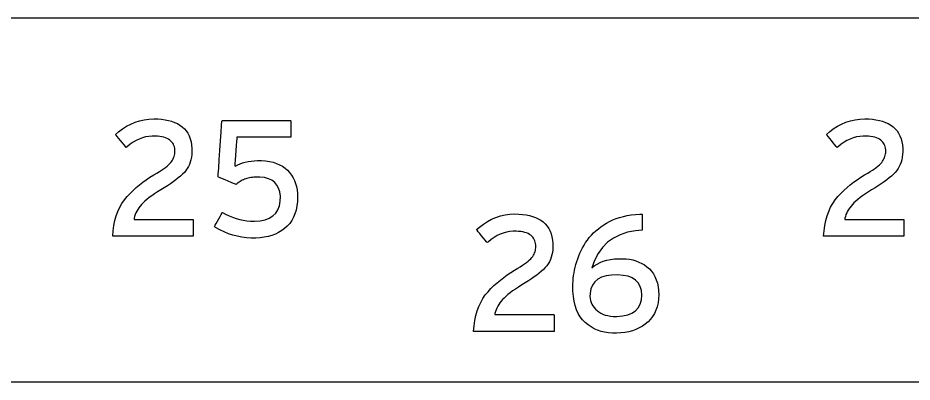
# Model space of a CAD drawing. Extents: x 1 to 47.7, y 0.2 to 35.
# Drawn here: x 34.609 to 35.36, y 10.665 to 10.971 of the extents above; entities that cross this region are included whole.
import ezdxf

# ---------------------------------------------------------------- set-up
doc = ezdxf.new("R2010")
doc.units = 0
doc.header["$MEASUREMENT"] = 0
for name, color, linetype in [('5_1___24__TARGET_LEDS___12', 7, 'CONTINUOUS'), ('6_1__EMPTY_IO_BOARD_POSITI', 7, 'CONTINUOUS'), ('6_2___8__INDEPENDENT_INPUT', 7, 'CONTINUOUS'), ('6_3___8__OPTOISO_INDEPENDE', 7, 'CONTINUOUS'), ('6_4___24__OPTOISO_INDEPEND', 7, 'CONTINUOUS'), ('6_5___8__INDEPENDENT_INPUT', 7, 'CONTINUOUS'), ('6_6___8__INDEPENDENT_INPUT', 7, 'CONTINUOUS'), ('6_7___8__OPTOISO_INDEPENDE', 7, 'CONTINUOUS'), ('6_8___8__OPTOISO_INDEPENDE', 7, 'CONTINUOUS'), ('7_0_____DWG', 7, 'CONTINUOUS')]:
    doc.layers.add(name, color=color, linetype=linetype)

msp = doc.modelspace()

# ---------------------------------------------------------------- linework, layer by layer
at = {"layer": '5_1___24__TARGET_LEDS___12'}
msp.add_lwpolyline([(34.4885, 10.9711), (34.7798, 10.9711), (35.07111, 10.9711), (35.35886, 10.9711), (35.50028, 10.9711), (35.63948, 10.9711), (35.776, 10.9711), (35.90941, 10.9711), (36.03925, 10.9711), (36.16509, 10.9711)], dxfattribs=at)
at = {"layer": '6_1__EMPTY_IO_BOARD_POSITI'}
msp.add_lwpolyline([(36.17581, 10.97086), (36.08833, 10.97086), (35.99879, 10.97086), (35.90735, 10.97086), (35.71937, 10.97086), (35.52563, 10.97086), (35.32733, 10.97086), (35.12572, 10.97086), (34.71742, 10.97086), (34.31051, 10.97086)], dxfattribs=at)
at = {"layer": '6_2___8__INDEPENDENT_INPUT'}
msp.add_lwpolyline([(34.4885, 10.9711), (34.7798, 10.9711), (35.07111, 10.9711), (35.35886, 10.9711), (35.50028, 10.9711), (35.63948, 10.9711), (35.776, 10.9711), (35.90941, 10.9711), (36.03925, 10.9711), (36.16509, 10.9711)], dxfattribs=at)
at = {"layer": '6_3___8__OPTOISO_INDEPENDE'}
msp.add_lwpolyline([(34.4885, 10.9711), (34.7798, 10.9711), (35.07111, 10.9711), (35.35886, 10.9711), (35.50028, 10.9711), (35.63948, 10.9711), (35.776, 10.9711), (35.90941, 10.9711), (36.03925, 10.9711), (36.16509, 10.9711)], dxfattribs=at)
at = {"layer": '6_4___24__OPTOISO_INDEPEND'}
msp.add_lwpolyline([(34.4885, 10.9711), (34.7798, 10.9711), (35.07111, 10.9711), (35.35886, 10.9711), (35.50028, 10.9711), (35.63948, 10.9711), (35.776, 10.9711), (35.90941, 10.9711), (36.03925, 10.9711), (36.16509, 10.9711)], dxfattribs=at)
at = {"layer": '6_5___8__INDEPENDENT_INPUT'}
msp.add_lwpolyline([(34.4885, 10.9711), (34.7798, 10.9711), (35.07111, 10.9711), (35.35886, 10.9711), (35.50028, 10.9711), (35.63948, 10.9711), (35.776, 10.9711), (35.90941, 10.9711), (36.03925, 10.9711), (36.16509, 10.9711)], dxfattribs=at)
at = {"layer": '6_6___8__INDEPENDENT_INPUT'}
msp.add_lwpolyline([(34.4885, 10.9711), (34.7798, 10.9711), (35.07111, 10.9711), (35.35886, 10.9711), (35.50028, 10.9711), (35.63948, 10.9711), (35.776, 10.9711), (35.90941, 10.9711), (36.03925, 10.9711), (36.16509, 10.9711)], dxfattribs=at)
at = {"layer": '6_7___8__OPTOISO_INDEPENDE'}
msp.add_lwpolyline([(34.4885, 10.9711), (34.7798, 10.9711), (35.07111, 10.9711), (35.35886, 10.9711), (35.50028, 10.9711), (35.63948, 10.9711), (35.776, 10.9711), (35.90941, 10.9711), (36.03925, 10.9711), (36.16509, 10.9711)], dxfattribs=at)
at = {"layer": '6_8___8__OPTOISO_INDEPENDE'}
msp.add_lwpolyline([(34.4885, 10.9711), (34.7798, 10.9711), (35.07111, 10.9711), (35.35886, 10.9711), (35.50028, 10.9711), (35.63948, 10.9711), (35.776, 10.9711), (35.90941, 10.9711), (36.03925, 10.9711), (36.16509, 10.9711)], dxfattribs=at)
at = {"layer": '7_0_____DWG'}
for points in [[(34.68901, 10.78748), (34.68941, 10.79214), (34.69004, 10.79656), (34.69091, 10.80075), (34.69202, 10.80469), (34.69337, 10.8084), (34.69495, 10.81187), (34.69676, 10.81511), (34.69882, 10.8181), (34.7011, 10.82085), (34.70354, 10.82345), (34.70608, 10.82595), (34.70871, 10.82835), (34.71145, 10.83067), (34.71429, 10.83289), (34.71723, 10.83501), (34.72027, 10.83704), (34.72342, 10.83898), (34.72616, 10.84059), (34.72819, 10.84185), (34.73006, 10.84307), (34.73177, 10.84425), (34.73331, 10.84539), (34.7347, 10.84649), (34.73592, 10.84755), (34.73698, 10.84857), (34.73788, 10.84954), (34.73859, 10.8505), (34.7392, 10.85148), (34.73973, 10.85248), (34.74018, 10.8535), (34.74055, 10.85453), (34.74084, 10.85558), (34.74105, 10.85664), (34.74117, 10.85773), (34.74122, 10.85883), (34.74118, 10.86014), (34.74104, 10.8614), (34.74078, 10.8626), (34.74043, 10.86373), (34.73996, 10.86479), (34.73939, 10.86578), (34.73872, 10.8667), (34.73794, 10.86755), (34.73705, 10.86834), (34.73599, 10.86907), (34.73478, 10.86972), (34.73344, 10.87027), (34.73196, 10.87074), (34.73033, 10.87111), (34.72856, 10.8714), (34.72665, 10.87159), (34.7246, 10.8717), (34.72219, 10.87168), (34.71935, 10.87142), (34.71658, 10.87092), (34.71388, 10.87019), (34.71125, 10.86921), (34.70869, 10.868), (34.70621, 10.86655), (34.7038, 10.86486), (34.70146, 10.86293), (34.70034, 10.86213), (34.69969, 10.86292), (34.69859, 10.86427), (34.6972, 10.86598), (34.69568, 10.86785), (34.69418, 10.86969), (34.69287, 10.8713), (34.69191, 10.87248), (34.69145, 10.87305), (34.6939, 10.87525), (34.69719, 10.87777), (34.70059, 10.87996), (34.70412, 10.88182), (34.70777, 10.88336), (34.71155, 10.88456), (34.71544, 10.88544), (34.71946, 10.886), (34.72361, 10.88622), (34.72692, 10.88614), (34.73007, 10.88589), (34.73304, 10.88548), (34.73586, 10.8849), (34.7385, 10.88415), (34.74098, 10.88324), (34.74329, 10.88216), (34.74544, 10.88092), (34.74741, 10.8795), (34.74918, 10.87786), (34.75074, 10.87603), (34.75208, 10.87403), (34.75321, 10.87186), (34.75412, 10.8695), (34.75481, 10.86697), (34.75528, 10.86426), (34.75554, 10.86137), (34.75557, 10.8586), (34.75544, 10.85623), (34.75516, 10.85396), (34.75474, 10.85181), (34.75417, 10.84976), (34.75346, 10.84783), (34.75261, 10.846), (34.75162, 10.84429), (34.75048, 10.84268), (34.74915, 10.84116), (34.74764, 10.83962), (34.74595, 10.83806), (34.7441, 10.83648), (34.74207, 10.83489), (34.73988, 10.83327), (34.73751, 10.83164), (34.73498, 10.82999), (34.73227, 10.82831), (34.72937, 10.82654), (34.72664, 10.8248), (34.72412, 10.82312), (34.7218, 10.8215), (34.71968, 10.81993), (34.71776, 10.81842), (34.71605, 10.81695), (34.71455, 10.81555), (34.71324, 10.81419), (34.71208, 10.81282), (34.71102, 10.81142), (34.71007, 10.81001), (34.70923, 10.80857), (34.70849, 10.80711), (34.70785, 10.80563), (34.70733, 10.80413), (34.7069, 10.80261), (34.70689, 10.80158), (34.70978, 10.80158), (34.71537, 10.80158), (34.72279, 10.80158), (34.73113, 10.80158), (34.73953, 10.80158), (34.74709, 10.80158), (34.75293, 10.80158), (34.75617, 10.80158), (34.75654, 10.80142), (34.75654, 10.80041), (34.75654, 10.79869), (34.75654, 10.79652), (34.75654, 10.79413), (34.75654, 10.79179), (34.75654, 10.78974), (34.75654, 10.78823), (34.75654, 10.78751), (34.75504, 10.78748), (34.74935, 10.78748), (34.74053, 10.78748), (34.72978, 10.78748), (34.7183, 10.78748), (34.70728, 10.78748), (34.69793, 10.78748), (34.69144, 10.78748)], [(34.84422, 10.82048), (34.84407, 10.81659), (34.84365, 10.81293), (34.84296, 10.80951), (34.84202, 10.80632), (34.84081, 10.80338), (34.83935, 10.80067), (34.83762, 10.7982), (34.83563, 10.79596), (34.83339, 10.79397), (34.83096, 10.7922), (34.82836, 10.79065), (34.82559, 10.78931), (34.82265, 10.7882), (34.81954, 10.78731), (34.81626, 10.78664), (34.8128, 10.78619), (34.80918, 10.78596), (34.8053, 10.78595), (34.80132, 10.78618), (34.79742, 10.78667), (34.79358, 10.7874), (34.78981, 10.78838), (34.78611, 10.78962), (34.78249, 10.7911), (34.77893, 10.79283), (34.77544, 10.79481), (34.7744, 10.79572), (34.77494, 10.79666), (34.7758, 10.79818), (34.77687, 10.80007), (34.77803, 10.80211), (34.77916, 10.8041), (34.78013, 10.80581), (34.78083, 10.80703), (34.78112, 10.80756), (34.78373, 10.80614), (34.78668, 10.80471), (34.78964, 10.80348), (34.79263, 10.80243), (34.79563, 10.80157), (34.79866, 10.8009), (34.8017, 10.80042), (34.80476, 10.80012), (34.80805, 10.80003), (34.81277, 10.8004), (34.81691, 10.80127), (34.82048, 10.80263), (34.82347, 10.8045), (34.82589, 10.80686), (34.82774, 10.80972), (34.82901, 10.81308), (34.82971, 10.81695), (34.82981, 10.82109), (34.82932, 10.82468), (34.82836, 10.82782), (34.82692, 10.83051), (34.82501, 10.83274), (34.82263, 10.83452), (34.81977, 10.83585), (34.81643, 10.83673), (34.81262, 10.83715), (34.81004, 10.83719), (34.80875, 10.83715), (34.80749, 10.83707), (34.80627, 10.83695), (34.80509, 10.83679), (34.80394, 10.8366), (34.80284, 10.83636), (34.80177, 10.83609), (34.80073, 10.83577), (34.79974, 10.83539), (34.79878, 10.83496), (34.79783, 10.8345), (34.7969, 10.83401), (34.796, 10.83349), (34.79511, 10.83293), (34.79423, 10.83235), (34.79338, 10.83173), (34.79255, 10.83108), (34.79201, 10.8313), (34.79056, 10.83189), (34.78848, 10.83274), (34.78602, 10.83373), (34.78347, 10.83478), (34.78107, 10.83575), (34.77911, 10.83655), (34.77784, 10.83706), (34.77751, 10.83729), (34.77768, 10.8397), (34.77802, 10.84478), (34.77849, 10.85169), (34.77903, 10.85958), (34.77957, 10.86761), (34.78007, 10.87494), (34.78047, 10.88072), (34.7807, 10.88412), (34.78116, 10.88466), (34.78492, 10.88466), (34.79169, 10.88466), (34.80047, 10.88466), (34.81021, 10.88466), (34.81989, 10.88466), (34.82849, 10.88466), (34.83498, 10.88466), (34.83834, 10.88466), (34.83858, 10.88444), (34.83858, 10.88336), (34.83858, 10.88161), (34.83858, 10.87944), (34.83858, 10.87709), (34.83858, 10.87482), (34.83858, 10.87285), (34.83858, 10.87144), (34.83858, 10.87084), (34.83728, 10.87084), (34.8332, 10.87084), (34.82711, 10.87084), (34.81981, 10.87084), (34.81211, 10.87084), (34.80481, 10.87084), (34.79872, 10.87084), (34.79463, 10.87084), (34.79333, 10.87082), (34.79325, 10.86975), (34.79307, 10.86724), (34.79281, 10.86373), (34.79251, 10.85966), (34.7922, 10.85547), (34.79191, 10.85159), (34.79168, 10.84847), (34.79153, 10.84654), (34.7921, 10.8465), (34.79397, 10.84751), (34.79596, 10.8484), (34.79808, 10.84916), (34.80033, 10.8498), (34.8027, 10.85032), (34.80519, 10.85071), (34.80781, 10.85098), (34.81055, 10.85113), (34.81384, 10.85111), (34.81733, 10.85085), (34.82061, 10.85037), (34.82367, 10.84968), (34.82652, 10.84877), (34.82916, 10.84765), (34.83158, 10.84631), (34.8338, 10.84475), (34.83579, 10.84298), (34.83757, 10.84102), (34.83913, 10.83892), (34.84048, 10.83668), (34.84162, 10.83432), (34.84256, 10.83182), (34.84329, 10.82918), (34.84381, 10.82642), (34.84412, 10.82352)], [(35.28594, 10.78748), (35.28634, 10.79214), (35.28698, 10.79656), (35.28785, 10.80075), (35.28896, 10.80469), (35.2903, 10.8084), (35.29188, 10.81187), (35.2937, 10.81511), (35.29575, 10.8181), (35.29804, 10.82085), (35.30048, 10.82345), (35.30301, 10.82595), (35.30565, 10.82835), (35.30839, 10.83067), (35.31123, 10.83289), (35.31417, 10.83501), (35.31721, 10.83704), (35.32035, 10.83898), (35.3231, 10.84059), (35.32513, 10.84185), (35.327, 10.84307), (35.32871, 10.84425), (35.33025, 10.84539), (35.33164, 10.84649), (35.33286, 10.84755), (35.33392, 10.84857), (35.33482, 10.84954), (35.33553, 10.8505), (35.33614, 10.85148), (35.33667, 10.85248), (35.33712, 10.8535), (35.33748, 10.85453), (35.33777, 10.85558), (35.33798, 10.85664), (35.33811, 10.85773), (35.33816, 10.85883), (35.33812, 10.86014), (35.33797, 10.8614), (35.33772, 10.8626), (35.33736, 10.86373), (35.3369, 10.86479), (35.33633, 10.86578), (35.33566, 10.8667), (35.33488, 10.86755), (35.33398, 10.86834), (35.33292, 10.86907), (35.33172, 10.86972), (35.33038, 10.87027), (35.32889, 10.87074), (35.32727, 10.87111), (35.3255, 10.8714), (35.32359, 10.87159), (35.32154, 10.8717), (35.31913, 10.87168), (35.31629, 10.87142), (35.31352, 10.87092), (35.31082, 10.87019), (35.30819, 10.86921), (35.30563, 10.868), (35.30315, 10.86655), (35.30073, 10.86486), (35.29839, 10.86293), (35.29727, 10.86213), (35.29663, 10.86292), (35.29553, 10.86427), (35.29414, 10.86598), (35.29262, 10.86785), (35.29112, 10.86969), (35.28981, 10.8713), (35.28885, 10.87248), (35.28839, 10.87305), (35.29084, 10.87525), (35.29413, 10.87777), (35.29753, 10.87996), (35.30106, 10.88182), (35.30471, 10.88336), (35.30848, 10.88456), (35.31238, 10.88544), (35.3164, 10.886), (35.32054, 10.88622), (35.32386, 10.88614), (35.327, 10.88589), (35.32998, 10.88548), (35.33279, 10.8849), (35.33544, 10.88415), (35.33792, 10.88324), (35.34023, 10.88216), (35.34237, 10.88092), (35.34435, 10.8795), (35.34612, 10.87786), (35.34768, 10.87603), (35.34902, 10.87403), (35.35014, 10.87186), (35.35105, 10.8695), (35.35174, 10.86697), (35.35222, 10.86426), (35.35248, 10.86137), (35.35251, 10.8586), (35.35238, 10.85623), (35.3521, 10.85396), (35.35167, 10.85181), (35.35111, 10.84976), (35.3504, 10.84783), (35.34955, 10.846), (35.34855, 10.84429), (35.34742, 10.84268), (35.34609, 10.84116), (35.34457, 10.83962), (35.34289, 10.83806), (35.34103, 10.83648), (35.33901, 10.83489), (35.33681, 10.83327), (35.33445, 10.83164), (35.33191, 10.82999), (35.32921, 10.82831), (35.3263, 10.82654), (35.32358, 10.8248), (35.32105, 10.82312), (35.31873, 10.8215), (35.31662, 10.81993), (35.3147, 10.81842), (35.31299, 10.81695), (35.31148, 10.81555), (35.31018, 10.81419), (35.30902, 10.81282), (35.30796, 10.81142), (35.30701, 10.81001), (35.30616, 10.80857), (35.30543, 10.80711), (35.30479, 10.80563), (35.30426, 10.80413), (35.30384, 10.80261), (35.30383, 10.80158), (35.30672, 10.80158), (35.31231, 10.80158), (35.31973, 10.80158), (35.32808, 10.80158), (35.33648, 10.80158), (35.34404, 10.80158), (35.34988, 10.80158), (35.35312, 10.80158), (35.35349, 10.80142), (35.35349, 10.80041), (35.35349, 10.79869), (35.35349, 10.79652), (35.35349, 10.79413), (35.35349, 10.79179), (35.35349, 10.78974), (35.35349, 10.78823), (35.35349, 10.78751), (35.35199, 10.78748), (35.3463, 10.78748), (35.33748, 10.78748), (35.32672, 10.78748), (35.31524, 10.78748), (35.30422, 10.78748), (35.29486, 10.78748), (35.28837, 10.78748)], [(34.99208, 10.70744), (34.99248, 10.71211), (34.99312, 10.71653), (34.994, 10.72071), (34.99511, 10.72466), (34.99645, 10.72837), (34.99803, 10.73184), (34.99984, 10.73507), (35.00189, 10.73806), (35.00418, 10.74082), (35.00661, 10.74341), (35.00915, 10.74591), (35.01179, 10.74832), (35.01453, 10.75063), (35.01737, 10.75285), (35.02032, 10.75497), (35.02336, 10.75701), (35.0265, 10.75895), (35.02925, 10.76056), (35.03128, 10.76182), (35.03315, 10.76304), (35.03485, 10.76421), (35.0364, 10.76535), (35.03778, 10.76645), (35.039, 10.76751), (35.04006, 10.76853), (35.04096, 10.76951), (35.04167, 10.77047), (35.04228, 10.77145), (35.04281, 10.77244), (35.04326, 10.77346), (35.04363, 10.77449), (35.04391, 10.77554), (35.04412, 10.77661), (35.04425, 10.77769), (35.0443, 10.77879), (35.04426, 10.7801), (35.04411, 10.78136), (35.04386, 10.78256), (35.0435, 10.78369), (35.04304, 10.78475), (35.04247, 10.78574), (35.04179, 10.78666), (35.04101, 10.78751), (35.04012, 10.7883), (35.03906, 10.78904), (35.03786, 10.78968), (35.03652, 10.79024), (35.03503, 10.7907), (35.03341, 10.79108), (35.03164, 10.79136), (35.02974, 10.79156), (35.02769, 10.79166), (35.02528, 10.79165), (35.02243, 10.79139), (35.01966, 10.79089), (35.01696, 10.79015), (35.01433, 10.78917), (35.01177, 10.78796), (35.00929, 10.78651), (35.00687, 10.78482), (35.00453, 10.78289), (35.00341, 10.78209), (35.00277, 10.78288), (35.00167, 10.78423), (35.00028, 10.78594), (34.99876, 10.78781), (34.99727, 10.78965), (34.99596, 10.79126), (34.99499, 10.79245), (34.99454, 10.79301), (34.99699, 10.79521), (35.00027, 10.79773), (35.00368, 10.79992), (35.0072, 10.80178), (35.01086, 10.80332), (35.01463, 10.80453), (35.01853, 10.80541), (35.02255, 10.80596), (35.02669, 10.80619), (35.03, 10.8061), (35.03315, 10.80585), (35.03613, 10.80544), (35.03894, 10.80486), (35.04158, 10.80411), (35.04406, 10.8032), (35.04637, 10.80213), (35.04851, 10.80088), (35.05049, 10.79946), (35.05226, 10.79782), (35.05382, 10.796), (35.05516, 10.794), (35.05629, 10.79182), (35.0572, 10.78946), (35.05789, 10.78693), (35.05836, 10.78422), (35.05862, 10.78133), (35.05866, 10.77856), (35.05853, 10.77619), (35.05825, 10.77393), (35.05782, 10.77177), (35.05726, 10.76973), (35.05655, 10.76779), (35.0557, 10.76597), (35.0547, 10.76425), (35.05357, 10.76264), (35.05224, 10.76112), (35.05072, 10.75958), (35.04904, 10.75802), (35.04718, 10.75645), (35.04516, 10.75485), (35.04296, 10.75324), (35.04059, 10.7516), (35.03806, 10.74995), (35.03535, 10.74827), (35.03244, 10.7465), (35.02971, 10.74477), (35.02719, 10.74309), (35.02487, 10.74146), (35.02276, 10.73989), (35.02084, 10.73838), (35.01913, 10.73692), (35.01762, 10.73551), (35.01632, 10.73416), (35.01516, 10.73278), (35.0141, 10.73139), (35.01315, 10.72997), (35.01231, 10.72853), (35.01157, 10.72707), (35.01094, 10.72559), (35.01041, 10.72409), (35.00999, 10.72257), (35.00998, 10.72154), (35.01287, 10.72154), (35.01846, 10.72154), (35.02587, 10.72154), (35.03422, 10.72154), (35.04262, 10.72154), (35.05018, 10.72154), (35.05602, 10.72154), (35.05925, 10.72154), (35.05962, 10.72138), (35.05962, 10.72037), (35.05962, 10.71865), (35.05962, 10.71648), (35.05962, 10.71409), (35.05962, 10.71175), (35.05962, 10.7097), (35.05962, 10.70819), (35.05962, 10.70747), (35.05813, 10.70744), (35.05243, 10.70744), (35.04361, 10.70744), (35.03286, 10.70744), (35.02137, 10.70744), (35.01036, 10.70744), (35.001, 10.70744), (34.99451, 10.70744)], [(35.14758, 10.73827), (35.14739, 10.73472), (35.14693, 10.73138), (35.1462, 10.72824), (35.14521, 10.7253), (35.14395, 10.72257), (35.14243, 10.72003), (35.14064, 10.7177), (35.13858, 10.71557), (35.13627, 10.71364), (35.13379, 10.7119), (35.13115, 10.71038), (35.12836, 10.70908), (35.12542, 10.70801), (35.12233, 10.70715), (35.11908, 10.70651), (35.11568, 10.7061), (35.11213, 10.7059), (35.10861, 10.70593), (35.1053, 10.7062), (35.10212, 10.70672), (35.09907, 10.70748), (35.09616, 10.70848), (35.09338, 10.70973), (35.09074, 10.71123), (35.08823, 10.71296), (35.08586, 10.71495), (35.08363, 10.71718), (35.08166, 10.71971), (35.07996, 10.72254), (35.07853, 10.72566), (35.07737, 10.72909), (35.07647, 10.73281), (35.07583, 10.73683), (35.07546, 10.74115), (35.07536, 10.74519), (35.07542, 10.74744), (35.07555, 10.74971), (35.07577, 10.75201), (35.07606, 10.75432), (35.07643, 10.75667), (35.07688, 10.75903), (35.07741, 10.76142), (35.07802, 10.76383), (35.07871, 10.76623), (35.07949, 10.76859), (35.08036, 10.77092), (35.08133, 10.77321), (35.0824, 10.77547), (35.08356, 10.77771), (35.08482, 10.77991), (35.08617, 10.78208), (35.08762, 10.78423), (35.08924, 10.7863), (35.09098, 10.7883), (35.09283, 10.79021), (35.09479, 10.79203), (35.09686, 10.79377), (35.09904, 10.79542), (35.10133, 10.797), (35.10374, 10.79848), (35.10626, 10.79989), (35.10893, 10.80117), (35.11174, 10.8023), (35.11471, 10.80329), (35.11781, 10.80414), (35.12106, 10.80485), (35.12446, 10.80541), (35.128, 10.80583), (35.13169, 10.8061), (35.13373, 10.80607), (35.13373, 10.80516), (35.13373, 10.80351), (35.13373, 10.8014), (35.13373, 10.79907), (35.13373, 10.79676), (35.13373, 10.79474), (35.13373, 10.79324), (35.13373, 10.79252), (35.12808, 10.79205), (35.12129, 10.79078), (35.1151, 10.78874), (35.10954, 10.78593), (35.1046, 10.78235), (35.10027, 10.77799), (35.09657, 10.77286), (35.09348, 10.76695), (35.09133, 10.76095), (35.09345, 10.76262), (35.09577, 10.76409), (35.09828, 10.76536), (35.10098, 10.76641), (35.10388, 10.76726), (35.10697, 10.7679), (35.11025, 10.76834), (35.11372, 10.76857), (35.11713, 10.76859), (35.1201, 10.76842), (35.12295, 10.76806), (35.12569, 10.7675), (35.12832, 10.76675), (35.13083, 10.7658), (35.13322, 10.76467), (35.1355, 10.76333), (35.13766, 10.76181), (35.13969, 10.76005), (35.14148, 10.75807), (35.14305, 10.75587), (35.14438, 10.75347), (35.14549, 10.75085), (35.14636, 10.74802), (35.147, 10.74498), (35.14741, 10.74173)], [(35.13334, 10.738), (35.13297, 10.7419), (35.13197, 10.7453), (35.13036, 10.74818), (35.12812, 10.75055), (35.12527, 10.75241), (35.1218, 10.75376), (35.1177, 10.75459), (35.11298, 10.75492), (35.10791, 10.75476), (35.10341, 10.7541), (35.09955, 10.75293), (35.09633, 10.75124), (35.09374, 10.74905), (35.0918, 10.74635), (35.09049, 10.74314), (35.08982, 10.73942), (35.08976, 10.73673), (35.08994, 10.73502), (35.09029, 10.73337), (35.0908, 10.73179), (35.09147, 10.73028), (35.09231, 10.72884), (35.09331, 10.72747), (35.09448, 10.72617), (35.09581, 10.72492), (35.09729, 10.72376), (35.09891, 10.72276), (35.10069, 10.72191), (35.10261, 10.72122), (35.10467, 10.72068), (35.10689, 10.72029), (35.10925, 10.72006), (35.11231, 10.72001), (35.11721, 10.72044), (35.12146, 10.72139), (35.12507, 10.72286), (35.12802, 10.72485), (35.13033, 10.72735), (35.13198, 10.73038), (35.13299, 10.73393)]]:
    msp.add_lwpolyline(points, close=True, dxfattribs=at)
msp.add_lwpolyline([(37.67755, 10.66478), (37.49377, 10.66478), (37.30856, 10.66478), (37.12201, 10.66478), (36.93422, 10.66478), (36.74529, 10.66478), (36.55531, 10.66478), (36.36438, 10.66478), (36.17259, 10.66478), (35.98004, 10.66478), (35.78682, 10.66478), (35.39876, 10.66478), (35.00918, 10.66478), (34.61883, 10.66478), (34.22848, 10.66478)], dxfattribs=at)

doc.saveas('drawing.dxf')
